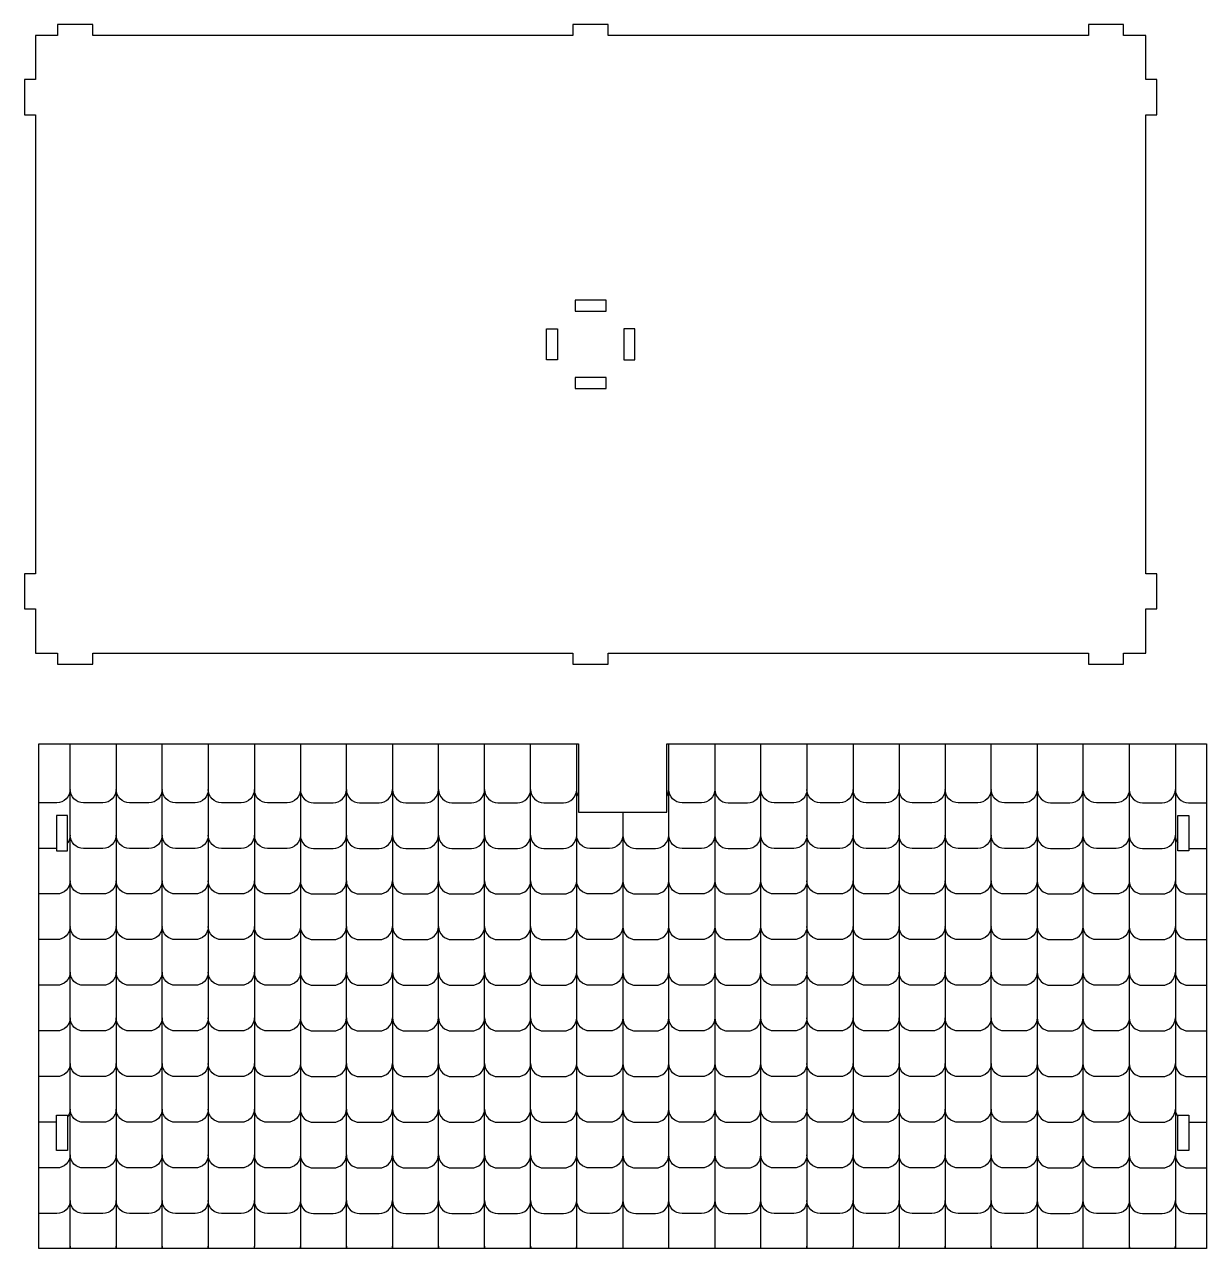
# Model space of a CAD drawing. Extents: x 7134 to 8183, y 164 to 939.
# Drawn here: x 7148.5 to 7470, y 167.3 to 500.3 of the extents above; entities that cross this region are included whole.
import ezdxf

# ---------------------------------------------------------------- set-up
doc = ezdxf.new("R2010")
doc.units = 0
doc.header["$MEASUREMENT"] = 0
doc.layers.add('LAYER1', color=18, linetype='CONTINUOUS')

msp = doc.modelspace()

# ---------------------------------------------------------------- linework, layer by layer
at = {"layer": 'LAYER1'}
for points in [[(7307.3, 329.32), (7437.86, 329.32), (7437.86, 326.32), (7447.46, 326.32), (7447.46, 329.32), (7453.46, 329.32), (7453.46, 341.32), (7456.46, 341.32), (7456.46, 350.92), (7453.46, 350.92), (7453.46, 475.72), (7456.46, 475.72), (7456.46, 485.32), (7453.46, 485.32), (7453.46, 497.32), (7447.46, 497.32), (7447.46, 500.32), (7437.86, 500.32), (7437.86, 497.32), (7307.3, 497.32), (7307.3, 500.32), (7297.7, 500.32), (7297.7, 497.32), (7167.14, 497.32), (7167.14, 500.32), (7157.54, 500.32), (7157.54, 497.32), (7151.54, 497.32), (7151.54, 485.32), (7148.54, 485.32), (7148.54, 475.72), (7151.54, 475.72), (7151.54, 350.92), (7148.54, 350.92), (7148.54, 341.32), (7151.54, 341.32), (7151.54, 329.32), (7157.54, 329.32), (7157.54, 326.32), (7167.14, 326.32), (7167.14, 329.32), (7297.7, 329.32), (7297.7, 326.32), (7307.3, 326.32)], [(7298.3, 422.32), (7306.7, 422.32), (7306.7, 425.32), (7298.3, 425.32)], [(7290.5, 409.12), (7290.5, 417.52), (7293.5, 417.52), (7293.5, 409.12)], [(7314.5, 409.12), (7314.5, 417.52), (7311.5, 417.52), (7311.5, 409.12)], [(7298.3, 401.32), (7306.7, 401.32), (7306.7, 404.32), (7298.3, 404.32)], [(7152.48, 304.64), (7299.24, 304.64), (7299.24, 286.05), (7323.24, 286.05), (7323.24, 304.64), (7470, 304.64), (7470, 167.33), (7152.48, 167.33)], [(7157.28, 285.15), (7157.28, 275.55), (7160.28, 275.55), (7160.28, 285.15)], [(7462.2, 275.55), (7462.2, 285.15), (7465.2, 285.15), (7465.2, 275.55)], [(7157.28, 194.02), (7157.28, 203.62), (7160.28, 203.62), (7160.28, 194.02)], [(7462.2, 194.02), (7462.2, 203.62), (7465.2, 203.62), (7465.2, 194.02)]]:
    msp.add_lwpolyline(points, close=True, dxfattribs=at)
for points in [[(7161.02, 167.33, -0.047899), (7160.95, 168.02), (7160.95, 304.64)], [(7173.48, 304.64), (7173.48, 168.02, -0.047899), (7173.41, 167.33)], [(7186.07, 167.33, -0.047899), (7186, 168.02), (7186, 304.64)], [(7198.52, 304.64), (7198.52, 168.02, -0.047899), (7198.46, 167.33)], [(7211.05, 304.64), (7211.05, 168.02, -0.047899), (7210.98, 167.33)], [(7223.57, 304.64), (7223.57, 168.02, -0.047899), (7223.5, 167.33)], [(7236.03, 167.33, 0.047899), (7236.09, 168.02), (7236.09, 304.64)], [(7248.62, 304.64), (7248.62, 168.02, 0.047899), (7248.68, 167.33)], [(7261.08, 167.33, 0.047899), (7261.14, 168.02), (7261.14, 304.64)], [(7273.6, 167.33, 0.047899), (7273.67, 168.02), (7273.67, 304.64)], [(7286.12, 167.33, 0.047899), (7286.19, 168.02), (7286.19, 304.64)], [(7298.78, 167.33, -0.047899), (7298.71, 168.02), (7298.71, 304.64)], [(7323.69, 167.33, 0.047899), (7323.76, 168.02), (7323.76, 304.64)], [(7336.28, 304.64), (7336.28, 168.02, 0.047899), (7336.35, 167.33)], [(7348.74, 167.33, 0.047899), (7348.81, 168.02), (7348.81, 304.64)], [(7361.33, 304.64), (7361.33, 168.02, -0.047899), (7361.27, 167.33)], [(7373.86, 304.64), (7373.86, 168.02, -0.047899), (7373.79, 167.33)], [(7386.38, 304.64), (7386.38, 168.02, -0.047899), (7386.31, 167.33)], [(7398.9, 304.64), (7398.9, 168.02, -0.047899), (7398.84, 167.33)], [(7411.49, 167.33, -0.047899), (7411.43, 168.02), (7411.43, 304.64)], [(7423.95, 304.64), (7423.95, 168.02, -0.047899), (7423.89, 167.33)], [(7436.41, 167.33, 0.047899), (7436.47, 168.02), (7436.47, 304.64)], [(7449, 304.64), (7449, 168.02, 0.047899), (7449.06, 167.33)], [(7461.52, 304.64), (7461.52, 168.02, 0.047899), (7461.59, 167.33)], [(7160.95, 292.22, -0.414214), (7157.35, 288.62), (7152.48, 288.62)], [(7173.48, 292.22, -0.414214), (7169.88, 288.62), (7164.55, 288.62, -0.414214), (7160.95, 292.22)], [(7186, 292.22, -0.414214), (7182.4, 288.62), (7177.08, 288.62, -0.414214), (7173.48, 292.22)], [(7198.52, 292.22, -0.414214), (7194.92, 288.62), (7189.6, 288.62, -0.414214), (7186, 292.22)], [(7211.05, 292.22, -0.414214), (7207.45, 288.62), (7202.12, 288.62, -0.414214), (7198.52, 292.22)], [(7223.57, 292.22, -0.414214), (7219.97, 288.62), (7214.65, 288.62, -0.414214), (7211.05, 292.22)], [(7223.57, 292.22, 0.414214), (7227.17, 288.62), (7232.49, 288.62, 0.414214), (7236.09, 292.22)], [(7236.09, 292.22, 0.414214), (7239.69, 288.62), (7245.02, 288.62, 0.414214), (7248.62, 292.22)], [(7248.62, 292.22, 0.414214), (7252.22, 288.62), (7257.54, 288.62, 0.414214), (7261.14, 292.22)], [(7261.14, 292.22, 0.414214), (7264.74, 288.62), (7270.07, 288.62, 0.414214), (7273.67, 292.22)], [(7273.67, 292.22, 0.414214), (7277.27, 288.62), (7282.59, 288.62, 0.414214), (7286.19, 292.22)], [(7286.19, 292.22, 0.414214), (7289.79, 288.62), (7295.11, 288.62, 0.414214), (7298.71, 292.22)], [(7299.24, 290.35, -0.137402), (7298.71, 292.22)], [(7323.24, 290.35, 0.137402), (7323.76, 292.22)], [(7336.28, 292.22, -0.414214), (7332.68, 288.62), (7327.36, 288.62, -0.414214), (7323.76, 292.22)], [(7336.28, 292.22, 0.414214), (7339.88, 288.62), (7345.21, 288.62, 0.414214), (7348.81, 292.22)], [(7361.33, 292.22, -0.414214), (7357.73, 288.62), (7352.41, 288.62, -0.414214), (7348.81, 292.22)], [(7373.86, 292.22, -0.414214), (7370.26, 288.62), (7364.93, 288.62, -0.414214), (7361.33, 292.22)], [(7386.38, 292.22, -0.414214), (7382.78, 288.62), (7377.46, 288.62, -0.414214), (7373.86, 292.22)], [(7398.9, 292.22, -0.414214), (7395.3, 288.62), (7389.98, 288.62, -0.414214), (7386.38, 292.22)], [(7411.43, 292.22, -0.414214), (7407.83, 288.62), (7402.5, 288.62, -0.414214), (7398.9, 292.22)], [(7423.95, 292.22, -0.414214), (7420.35, 288.62), (7415.03, 288.62, -0.414214), (7411.43, 292.22)], [(7423.95, 292.22, 0.414214), (7427.55, 288.62), (7432.87, 288.62, 0.414214), (7436.47, 292.22)], [(7449, 292.22, -0.414214), (7445.4, 288.62), (7440.07, 288.62, -0.414214), (7436.47, 292.22)], [(7449, 292.22, 0.414214), (7452.6, 288.62), (7457.92, 288.62, 0.414214), (7461.52, 292.22)], [(7461.52, 292.22, 0.414214), (7465.12, 288.62), (7470, 288.62)], [(7311.24, 286.05), (7311.24, 168.02, 0.047899), (7311.3, 167.33)], [(7160.95, 279.8, -0.156846), (7160.28, 277.7)], [(7173.48, 279.8, -0.414214), (7169.88, 276.2), (7164.55, 276.2, -0.414214), (7160.95, 279.8)], [(7186, 279.8, -0.414214), (7182.4, 276.2), (7177.08, 276.2, -0.414214), (7173.48, 279.8)], [(7198.52, 279.8, -0.414214), (7194.92, 276.2), (7189.6, 276.2, -0.414214), (7186, 279.8)], [(7211.05, 279.8, -0.414214), (7207.45, 276.2), (7202.12, 276.2, -0.414214), (7198.52, 279.8)], [(7223.57, 279.8, -0.414214), (7219.97, 276.2), (7214.65, 276.2, -0.414214), (7211.05, 279.8)], [(7223.57, 279.8, 0.414214), (7227.17, 276.2), (7232.49, 276.2, 0.414214), (7236.09, 279.8)], [(7236.09, 279.8, 0.414214), (7239.69, 276.2), (7245.02, 276.2, 0.414214), (7248.62, 279.8)], [(7248.62, 279.8, 0.414214), (7252.22, 276.2), (7257.54, 276.2, 0.414214), (7261.14, 279.8)], [(7261.14, 279.8, 0.414214), (7264.74, 276.2), (7270.07, 276.2, 0.414214), (7273.67, 279.8)], [(7273.67, 279.8, 0.414214), (7277.27, 276.2), (7282.59, 276.2, 0.414214), (7286.19, 279.8)], [(7286.19, 279.8, 0.414214), (7289.79, 276.2), (7295.11, 276.2, 0.414214), (7298.71, 279.8)], [(7311.24, 279.8, -0.414214), (7307.64, 276.2), (7302.31, 276.2, -0.414214), (7298.71, 279.8)], [(7311.24, 279.8, 0.414214), (7314.84, 276.2), (7320.16, 276.2, 0.414214), (7323.76, 279.8)], [(7336.28, 279.8, -0.414214), (7332.68, 276.2), (7327.36, 276.2, -0.414214), (7323.76, 279.8)], [(7336.28, 279.8, 0.414214), (7339.88, 276.2), (7345.21, 276.2, 0.414214), (7348.81, 279.8)], [(7361.33, 279.8, -0.414214), (7357.73, 276.2), (7352.41, 276.2, -0.414214), (7348.81, 279.8)], [(7373.86, 279.8, -0.414214), (7370.26, 276.2), (7364.93, 276.2, -0.414214), (7361.33, 279.8)], [(7386.38, 279.8, -0.414214), (7382.78, 276.2), (7377.46, 276.2, -0.414214), (7373.86, 279.8)], [(7398.9, 279.8, -0.414214), (7395.3, 276.2), (7389.98, 276.2, -0.414214), (7386.38, 279.8)], [(7411.43, 279.8, -0.414214), (7407.83, 276.2), (7402.5, 276.2, -0.414214), (7398.9, 279.8)], [(7423.95, 279.8, -0.414214), (7420.35, 276.2), (7415.03, 276.2, -0.414214), (7411.43, 279.8)], [(7423.95, 279.8, 0.414214), (7427.55, 276.2), (7432.87, 276.2, 0.414214), (7436.47, 279.8)], [(7449, 279.8, -0.414214), (7445.4, 276.2), (7440.07, 276.2, -0.414214), (7436.47, 279.8)], [(7449, 279.8, 0.414214), (7452.6, 276.2), (7457.92, 276.2, 0.414214), (7461.52, 279.8)], [(7461.52, 279.8, 0.156846), (7462.2, 277.7)], [(7160.95, 267.38, -0.414214), (7157.35, 263.78), (7152.48, 263.78)], [(7173.48, 267.38, -0.414214), (7169.88, 263.78), (7164.55, 263.78, -0.414214), (7160.95, 267.38)], [(7186, 267.38, -0.414214), (7182.4, 263.78), (7177.08, 263.78, -0.414214), (7173.48, 267.38)], [(7198.52, 267.38, -0.414214), (7194.92, 263.78), (7189.6, 263.78, -0.414214), (7186, 267.38)], [(7211.05, 267.38, -0.414214), (7207.45, 263.78), (7202.12, 263.78, -0.414214), (7198.52, 267.38)], [(7223.57, 267.38, -0.414214), (7219.97, 263.78), (7214.65, 263.78, -0.414214), (7211.05, 267.38)], [(7223.57, 267.38, 0.414214), (7227.17, 263.78), (7232.49, 263.78, 0.414214), (7236.09, 267.38)], [(7236.09, 267.38, 0.414214), (7239.69, 263.78), (7245.02, 263.78, 0.414214), (7248.62, 267.38)], [(7248.62, 267.38, 0.414214), (7252.22, 263.78), (7257.54, 263.78, 0.414214), (7261.14, 267.38)], [(7261.14, 267.38, 0.414214), (7264.74, 263.78), (7270.07, 263.78, 0.414214), (7273.67, 267.38)], [(7273.67, 267.38, 0.414214), (7277.27, 263.78), (7282.59, 263.78, 0.414214), (7286.19, 267.38)], [(7286.19, 267.38, 0.414214), (7289.79, 263.78), (7295.11, 263.78, 0.414214), (7298.71, 267.38)], [(7311.24, 267.38, -0.414214), (7307.64, 263.78), (7302.31, 263.78, -0.414214), (7298.71, 267.38)], [(7311.24, 267.38, 0.414214), (7314.84, 263.78), (7320.16, 263.78, 0.414214), (7323.76, 267.38)], [(7336.28, 267.38, -0.414214), (7332.68, 263.78), (7327.36, 263.78, -0.414214), (7323.76, 267.38)], [(7336.28, 267.38, 0.414214), (7339.88, 263.78), (7345.21, 263.78, 0.414214), (7348.81, 267.38)], [(7361.33, 267.38, -0.414214), (7357.73, 263.78), (7352.41, 263.78, -0.414214), (7348.81, 267.38)], [(7373.86, 267.38, -0.414214), (7370.26, 263.78), (7364.93, 263.78, -0.414214), (7361.33, 267.38)], [(7386.38, 267.38, -0.414214), (7382.78, 263.78), (7377.46, 263.78, -0.414214), (7373.86, 267.38)], [(7398.9, 267.38, -0.414214), (7395.3, 263.78), (7389.98, 263.78, -0.414214), (7386.38, 267.38)], [(7411.43, 267.38, -0.414214), (7407.83, 263.78), (7402.5, 263.78, -0.414214), (7398.9, 267.38)], [(7423.95, 267.38, -0.414214), (7420.35, 263.78), (7415.03, 263.78, -0.414214), (7411.43, 267.38)], [(7423.95, 267.38, 0.414214), (7427.55, 263.78), (7432.87, 263.78, 0.414214), (7436.47, 267.38)], [(7449, 267.38, -0.414214), (7445.4, 263.78), (7440.07, 263.78, -0.414214), (7436.47, 267.38)], [(7449, 267.38, 0.414214), (7452.6, 263.78), (7457.92, 263.78, 0.414214), (7461.52, 267.38)], [(7461.52, 267.38, 0.414214), (7465.12, 263.78), (7470, 263.78)], [(7160.95, 254.96, -0.414214), (7157.35, 251.36), (7152.48, 251.36)], [(7173.48, 254.96, -0.414214), (7169.88, 251.36), (7164.55, 251.36, -0.414214), (7160.95, 254.96)], [(7186, 254.96, -0.414214), (7182.4, 251.36), (7177.08, 251.36, -0.414214), (7173.48, 254.96)], [(7198.52, 254.96, -0.414214), (7194.92, 251.36), (7189.6, 251.36, -0.414214), (7186, 254.96)], [(7211.05, 254.96, -0.414214), (7207.45, 251.36), (7202.12, 251.36, -0.414214), (7198.52, 254.96)], [(7223.57, 254.96, -0.414214), (7219.97, 251.36), (7214.65, 251.36, -0.414214), (7211.05, 254.96)], [(7223.57, 254.96, 0.414214), (7227.17, 251.36), (7232.49, 251.36, 0.414214), (7236.09, 254.96)], [(7236.09, 254.96, 0.414214), (7239.69, 251.36), (7245.02, 251.36, 0.414214), (7248.62, 254.96)], [(7248.62, 254.96, 0.414214), (7252.22, 251.36), (7257.54, 251.36, 0.414214), (7261.14, 254.96)], [(7261.14, 254.96, 0.414214), (7264.74, 251.36), (7270.07, 251.36, 0.414214), (7273.67, 254.96)], [(7273.67, 254.96, 0.414214), (7277.27, 251.36), (7282.59, 251.36, 0.414214), (7286.19, 254.96)], [(7286.19, 254.96, 0.414214), (7289.79, 251.36), (7295.11, 251.36, 0.414214), (7298.71, 254.96)], [(7311.24, 254.96, -0.414214), (7307.64, 251.36), (7302.31, 251.36, -0.414214), (7298.71, 254.96)], [(7311.24, 254.96, 0.414214), (7314.84, 251.36), (7320.16, 251.36, 0.414214), (7323.76, 254.96)], [(7336.28, 254.96, -0.414214), (7332.68, 251.36), (7327.36, 251.36, -0.414214), (7323.76, 254.96)], [(7336.28, 254.96, 0.414214), (7339.88, 251.36), (7345.21, 251.36, 0.414214), (7348.81, 254.96)], [(7361.33, 254.96, -0.414214), (7357.73, 251.36), (7352.41, 251.36, -0.414214), (7348.81, 254.96)], [(7373.86, 254.96, -0.414214), (7370.26, 251.36), (7364.93, 251.36, -0.414214), (7361.33, 254.96)], [(7386.38, 254.96, -0.414214), (7382.78, 251.36), (7377.46, 251.36, -0.414214), (7373.86, 254.96)], [(7398.9, 254.96, -0.414214), (7395.3, 251.36), (7389.98, 251.36, -0.414214), (7386.38, 254.96)], [(7411.43, 254.96, -0.414214), (7407.83, 251.36), (7402.5, 251.36, -0.414214), (7398.9, 254.96)], [(7423.95, 254.96, -0.414214), (7420.35, 251.36), (7415.03, 251.36, -0.414214), (7411.43, 254.96)], [(7423.95, 254.96, 0.414214), (7427.55, 251.36), (7432.87, 251.36, 0.414214), (7436.47, 254.96)], [(7449, 254.96, -0.414214), (7445.4, 251.36), (7440.07, 251.36, -0.414214), (7436.47, 254.96)], [(7449, 254.96, 0.414214), (7452.6, 251.36), (7457.92, 251.36, 0.414214), (7461.52, 254.96)], [(7461.52, 254.96, 0.414214), (7465.12, 251.36), (7470, 251.36)], [(7160.95, 242.54, -0.414214), (7157.35, 238.94), (7152.48, 238.94)], [(7173.48, 242.54, -0.414214), (7169.88, 238.94), (7164.55, 238.94, -0.414214), (7160.95, 242.54)], [(7186, 242.54, -0.414214), (7182.4, 238.94), (7177.08, 238.94, -0.414214), (7173.48, 242.54)], [(7198.52, 242.54, -0.414214), (7194.92, 238.94), (7189.6, 238.94, -0.414214), (7186, 242.54)], [(7211.05, 242.54, -0.414214), (7207.45, 238.94), (7202.12, 238.94, -0.414214), (7198.52, 242.54)], [(7223.57, 242.54, -0.414214), (7219.97, 238.94), (7214.65, 238.94, -0.414214), (7211.05, 242.54)], [(7223.57, 242.54, 0.414214), (7227.17, 238.94), (7232.49, 238.94, 0.414214), (7236.09, 242.54)], [(7236.09, 242.54, 0.414214), (7239.69, 238.94), (7245.02, 238.94, 0.414214), (7248.62, 242.54)], [(7248.62, 242.54, 0.414214), (7252.22, 238.94), (7257.54, 238.94, 0.414214), (7261.14, 242.54)], [(7261.14, 242.54, 0.414214), (7264.74, 238.94), (7270.07, 238.94, 0.414214), (7273.67, 242.54)], [(7273.67, 242.54, 0.414214), (7277.27, 238.94), (7282.59, 238.94, 0.414214), (7286.19, 242.54)], [(7286.19, 242.54, 0.414214), (7289.79, 238.94), (7295.11, 238.94, 0.414214), (7298.71, 242.54)], [(7311.24, 242.54, -0.414214), (7307.64, 238.94), (7302.31, 238.94, -0.414214), (7298.71, 242.54)], [(7311.24, 242.54, 0.414214), (7314.84, 238.94), (7320.16, 238.94, 0.414214), (7323.76, 242.54)], [(7336.28, 242.54, -0.414214), (7332.68, 238.94), (7327.36, 238.94, -0.414214), (7323.76, 242.54)], [(7336.28, 242.54, 0.414214), (7339.88, 238.94), (7345.21, 238.94, 0.414214), (7348.81, 242.54)], [(7361.33, 242.54, -0.414214), (7357.73, 238.94), (7352.41, 238.94, -0.414214), (7348.81, 242.54)], [(7373.86, 242.54, -0.414214), (7370.26, 238.94), (7364.93, 238.94, -0.414214), (7361.33, 242.54)], [(7386.38, 242.54, -0.414214), (7382.78, 238.94), (7377.46, 238.94, -0.414214), (7373.86, 242.54)], [(7398.9, 242.54, -0.414214), (7395.3, 238.94), (7389.98, 238.94, -0.414214), (7386.38, 242.54)], [(7411.43, 242.54, -0.414214), (7407.83, 238.94), (7402.5, 238.94, -0.414214), (7398.9, 242.54)], [(7423.95, 242.54, -0.414214), (7420.35, 238.94), (7415.03, 238.94, -0.414214), (7411.43, 242.54)], [(7423.95, 242.54, 0.414214), (7427.55, 238.94), (7432.87, 238.94, 0.414214), (7436.47, 242.54)], [(7449, 242.54, -0.414214), (7445.4, 238.94), (7440.07, 238.94, -0.414214), (7436.47, 242.54)], [(7449, 242.54, 0.414214), (7452.6, 238.94), (7457.92, 238.94, 0.414214), (7461.52, 242.54)], [(7461.52, 242.54, 0.414214), (7465.12, 238.94), (7470, 238.94)], [(7160.95, 230.12, -0.414214), (7157.35, 226.52), (7152.48, 226.52)], [(7173.48, 230.12, -0.414214), (7169.88, 226.52), (7164.55, 226.52, -0.414214), (7160.95, 230.12)], [(7186, 230.12, -0.414214), (7182.4, 226.52), (7177.08, 226.52, -0.414214), (7173.48, 230.12)], [(7198.52, 230.12, -0.414214), (7194.92, 226.52), (7189.6, 226.52, -0.414214), (7186, 230.12)], [(7211.05, 230.12, -0.414214), (7207.45, 226.52), (7202.12, 226.52, -0.414214), (7198.52, 230.12)], [(7223.57, 230.12, -0.414214), (7219.97, 226.52), (7214.65, 226.52, -0.414214), (7211.05, 230.12)], [(7223.57, 230.12, 0.414214), (7227.17, 226.52), (7232.49, 226.52, 0.414214), (7236.09, 230.12)], [(7236.09, 230.12, 0.414214), (7239.69, 226.52), (7245.02, 226.52, 0.414214), (7248.62, 230.12)], [(7248.62, 230.12, 0.414214), (7252.22, 226.52), (7257.54, 226.52, 0.414214), (7261.14, 230.12)], [(7261.14, 230.12, 0.414214), (7264.74, 226.52), (7270.07, 226.52, 0.414214), (7273.67, 230.12)], [(7273.67, 230.12, 0.414214), (7277.27, 226.52), (7282.59, 226.52, 0.414214), (7286.19, 230.12)], [(7286.19, 230.12, 0.414214), (7289.79, 226.52), (7295.11, 226.52, 0.414214), (7298.71, 230.12)], [(7311.24, 230.12, -0.414214), (7307.64, 226.52), (7302.31, 226.52, -0.414214), (7298.71, 230.12)], [(7311.24, 230.12, 0.414214), (7314.84, 226.52), (7320.16, 226.52, 0.414214), (7323.76, 230.12)], [(7336.28, 230.12, -0.414214), (7332.68, 226.52), (7327.36, 226.52, -0.414214), (7323.76, 230.12)], [(7336.28, 230.12, 0.414214), (7339.88, 226.52), (7345.21, 226.52, 0.414214), (7348.81, 230.12)], [(7361.33, 230.12, -0.414214), (7357.73, 226.52), (7352.41, 226.52, -0.414214), (7348.81, 230.12)], [(7373.86, 230.12, -0.414214), (7370.26, 226.52), (7364.93, 226.52, -0.414214), (7361.33, 230.12)], [(7386.38, 230.12, -0.414214), (7382.78, 226.52), (7377.46, 226.52, -0.414214), (7373.86, 230.12)], [(7398.9, 230.12, -0.414214), (7395.3, 226.52), (7389.98, 226.52, -0.414214), (7386.38, 230.12)], [(7411.43, 230.12, -0.414214), (7407.83, 226.52), (7402.5, 226.52, -0.414214), (7398.9, 230.12)], [(7423.95, 230.12, -0.414214), (7420.35, 226.52), (7415.03, 226.52, -0.414214), (7411.43, 230.12)], [(7423.95, 230.12, 0.414214), (7427.55, 226.52), (7432.87, 226.52, 0.414214), (7436.47, 230.12)], [(7449, 230.12, -0.414214), (7445.4, 226.52), (7440.07, 226.52, -0.414214), (7436.47, 230.12)], [(7449, 230.12, 0.414214), (7452.6, 226.52), (7457.92, 226.52, 0.414214), (7461.52, 230.12)], [(7461.52, 230.12, 0.414214), (7465.12, 226.52), (7470, 226.52)], [(7160.95, 217.7, -0.414214), (7157.35, 214.1), (7152.48, 214.1)], [(7173.48, 217.7, -0.414214), (7169.88, 214.1), (7164.55, 214.1, -0.414214), (7160.95, 217.7)], [(7186, 217.7, -0.414214), (7182.4, 214.1), (7177.08, 214.1, -0.414214), (7173.48, 217.7)], [(7198.52, 217.7, -0.414214), (7194.92, 214.1), (7189.6, 214.1, -0.414214), (7186, 217.7)], [(7211.05, 217.7, -0.414214), (7207.45, 214.1), (7202.12, 214.1, -0.414214), (7198.52, 217.7)], [(7223.57, 217.7, -0.414214), (7219.97, 214.1), (7214.65, 214.1, -0.414214), (7211.05, 217.7)], [(7223.57, 217.7, 0.414214), (7227.17, 214.1), (7232.49, 214.1, 0.414214), (7236.09, 217.7)], [(7236.09, 217.7, 0.414214), (7239.69, 214.1), (7245.02, 214.1, 0.414214), (7248.62, 217.7)], [(7248.62, 217.7, 0.414214), (7252.22, 214.1), (7257.54, 214.1, 0.414214), (7261.14, 217.7)], [(7261.14, 217.7, 0.414214), (7264.74, 214.1), (7270.07, 214.1, 0.414214), (7273.67, 217.7)], [(7273.67, 217.7, 0.414214), (7277.27, 214.1), (7282.59, 214.1, 0.414214), (7286.19, 217.7)], [(7286.19, 217.7, 0.414214), (7289.79, 214.1), (7295.11, 214.1, 0.414214), (7298.71, 217.7)], [(7311.24, 217.7, -0.414214), (7307.64, 214.1), (7302.31, 214.1, -0.414214), (7298.71, 217.7)], [(7311.24, 217.7, 0.414214), (7314.84, 214.1), (7320.16, 214.1, 0.414214), (7323.76, 217.7)], [(7336.28, 217.7, -0.414214), (7332.68, 214.1), (7327.36, 214.1, -0.414214), (7323.76, 217.7)], [(7336.28, 217.7, 0.414214), (7339.88, 214.1), (7345.21, 214.1, 0.414214), (7348.81, 217.7)], [(7361.33, 217.7, -0.414214), (7357.73, 214.1), (7352.41, 214.1, -0.414214), (7348.81, 217.7)], [(7373.86, 217.7, -0.414214), (7370.26, 214.1), (7364.93, 214.1, -0.414214), (7361.33, 217.7)], [(7386.38, 217.7, -0.414214), (7382.78, 214.1), (7377.46, 214.1, -0.414214), (7373.86, 217.7)], [(7398.9, 217.7, -0.414214), (7395.3, 214.1), (7389.98, 214.1, -0.414214), (7386.38, 217.7)], [(7411.43, 217.7, -0.414214), (7407.83, 214.1), (7402.5, 214.1, -0.414214), (7398.9, 217.7)], [(7423.95, 217.7, -0.414214), (7420.35, 214.1), (7415.03, 214.1, -0.414214), (7411.43, 217.7)], [(7423.95, 217.7, 0.414214), (7427.55, 214.1), (7432.87, 214.1, 0.414214), (7436.47, 217.7)], [(7449, 217.7, -0.414214), (7445.4, 214.1), (7440.07, 214.1, -0.414214), (7436.47, 217.7)], [(7449, 217.7, 0.414214), (7452.6, 214.1), (7457.92, 214.1, 0.414214), (7461.52, 217.7)], [(7461.52, 217.7, 0.414214), (7465.12, 214.1), (7470, 214.1)], [(7160.95, 205.28, -0.156846), (7160.28, 203.18)], [(7173.48, 205.28, -0.414214), (7169.88, 201.68), (7164.55, 201.68, -0.414214), (7160.95, 205.28)], [(7186, 205.28, -0.414214), (7182.4, 201.68), (7177.08, 201.68, -0.414214), (7173.48, 205.28)], [(7198.52, 205.28, -0.414214), (7194.92, 201.68), (7189.6, 201.68, -0.414214), (7186, 205.28)], [(7211.05, 205.28, -0.414214), (7207.45, 201.68), (7202.12, 201.68, -0.414214), (7198.52, 205.28)], [(7223.57, 205.28, -0.414214), (7219.97, 201.68), (7214.65, 201.68, -0.414214), (7211.05, 205.28)], [(7223.57, 205.28, 0.414214), (7227.17, 201.68), (7232.49, 201.68, 0.414214), (7236.09, 205.28)], [(7236.09, 205.28, 0.414214), (7239.69, 201.68), (7245.02, 201.68, 0.414214), (7248.62, 205.28)], [(7248.62, 205.28, 0.414214), (7252.22, 201.68), (7257.54, 201.68, 0.414214), (7261.14, 205.28)], [(7261.14, 205.28, 0.414214), (7264.74, 201.68), (7270.07, 201.68, 0.414214), (7273.67, 205.28)], [(7273.67, 205.28, 0.414214), (7277.27, 201.68), (7282.59, 201.68, 0.414214), (7286.19, 205.28)], [(7286.19, 205.28, 0.414214), (7289.79, 201.68), (7295.11, 201.68, 0.414214), (7298.71, 205.28)], [(7311.24, 205.28, -0.414214), (7307.64, 201.68), (7302.31, 201.68, -0.414214), (7298.71, 205.28)], [(7311.24, 205.28, 0.414214), (7314.84, 201.68), (7320.16, 201.68, 0.414214), (7323.76, 205.28)], [(7336.28, 205.28, -0.414214), (7332.68, 201.68), (7327.36, 201.68, -0.414214), (7323.76, 205.28)], [(7336.28, 205.28, 0.414214), (7339.88, 201.68), (7345.21, 201.68, 0.414214), (7348.81, 205.28)], [(7361.33, 205.28, -0.414214), (7357.73, 201.68), (7352.41, 201.68, -0.414214), (7348.81, 205.28)], [(7373.86, 205.28, -0.414214), (7370.26, 201.68), (7364.93, 201.68, -0.414214), (7361.33, 205.28)], [(7386.38, 205.28, -0.414214), (7382.78, 201.68), (7377.46, 201.68, -0.414214), (7373.86, 205.28)], [(7398.9, 205.28, -0.414214), (7395.3, 201.68), (7389.98, 201.68, -0.414214), (7386.38, 205.28)], [(7411.43, 205.28, -0.414214), (7407.83, 201.68), (7402.5, 201.68, -0.414214), (7398.9, 205.28)], [(7423.95, 205.28, -0.414214), (7420.35, 201.68), (7415.03, 201.68, -0.414214), (7411.43, 205.28)], [(7423.95, 205.28, 0.414214), (7427.55, 201.68), (7432.87, 201.68, 0.414214), (7436.47, 205.28)], [(7449, 205.28, -0.414214), (7445.4, 201.68), (7440.07, 201.68, -0.414214), (7436.47, 205.28)], [(7449, 205.28, 0.414214), (7452.6, 201.68), (7457.92, 201.68, 0.414214), (7461.52, 205.28)], [(7461.52, 205.28, 0.156846), (7462.2, 203.18)], [(7160.95, 192.86, -0.414214), (7157.35, 189.26), (7152.48, 189.26)], [(7173.48, 192.86, -0.414214), (7169.88, 189.26), (7164.55, 189.26, -0.414214), (7160.95, 192.86)], [(7186, 192.86, -0.414214), (7182.4, 189.26), (7177.08, 189.26, -0.414214), (7173.48, 192.86)], [(7198.52, 192.86, -0.414214), (7194.92, 189.26), (7189.6, 189.26, -0.414214), (7186, 192.86)], [(7211.05, 192.86, -0.414214), (7207.45, 189.26), (7202.12, 189.26, -0.414214), (7198.52, 192.86)], [(7223.57, 192.86, -0.414214), (7219.97, 189.26), (7214.65, 189.26, -0.414214), (7211.05, 192.86)], [(7223.57, 192.86, 0.414214), (7227.17, 189.26), (7232.49, 189.26, 0.414214), (7236.09, 192.86)], [(7236.09, 192.86, 0.414214), (7239.69, 189.26), (7245.02, 189.26, 0.414214), (7248.62, 192.86)], [(7248.62, 192.86, 0.414214), (7252.22, 189.26), (7257.54, 189.26, 0.414214), (7261.14, 192.86)], [(7261.14, 192.86, 0.414214), (7264.74, 189.26), (7270.07, 189.26, 0.414214), (7273.67, 192.86)], [(7273.67, 192.86, 0.414214), (7277.27, 189.26), (7282.59, 189.26, 0.414214), (7286.19, 192.86)], [(7286.19, 192.86, 0.414214), (7289.79, 189.26), (7295.11, 189.26, 0.414214), (7298.71, 192.86)], [(7311.24, 192.86, -0.414214), (7307.64, 189.26), (7302.31, 189.26, -0.414214), (7298.71, 192.86)], [(7311.24, 192.86, 0.414214), (7314.84, 189.26), (7320.16, 189.26, 0.414214), (7323.76, 192.86)], [(7336.28, 192.86, -0.414214), (7332.68, 189.26), (7327.36, 189.26, -0.414214), (7323.76, 192.86)], [(7336.28, 192.86, 0.414214), (7339.88, 189.26), (7345.21, 189.26, 0.414214), (7348.81, 192.86)], [(7361.33, 192.86, -0.414214), (7357.73, 189.26), (7352.41, 189.26, -0.414214), (7348.81, 192.86)], [(7373.86, 192.86, -0.414214), (7370.26, 189.26), (7364.93, 189.26, -0.414214), (7361.33, 192.86)], [(7386.38, 192.86, -0.414214), (7382.78, 189.26), (7377.46, 189.26, -0.414214), (7373.86, 192.86)], [(7398.9, 192.86, -0.414214), (7395.3, 189.26), (7389.98, 189.26, -0.414214), (7386.38, 192.86)], [(7411.43, 192.86, -0.414214), (7407.83, 189.26), (7402.5, 189.26, -0.414214), (7398.9, 192.86)], [(7423.95, 192.86, -0.414214), (7420.35, 189.26), (7415.03, 189.26, -0.414214), (7411.43, 192.86)], [(7423.95, 192.86, 0.414214), (7427.55, 189.26), (7432.87, 189.26, 0.414214), (7436.47, 192.86)], [(7449, 192.86, -0.414214), (7445.4, 189.26), (7440.07, 189.26, -0.414214), (7436.47, 192.86)], [(7449, 192.86, 0.414214), (7452.6, 189.26), (7457.92, 189.26, 0.414214), (7461.52, 192.86)], [(7461.52, 192.86, 0.414214), (7465.12, 189.26), (7470, 189.26)], [(7160.95, 180.44, -0.414214), (7157.35, 176.84), (7152.48, 176.84)], [(7173.48, 180.44, -0.414214), (7169.88, 176.84), (7164.55, 176.84, -0.414214), (7160.95, 180.44)], [(7186, 180.44, -0.414214), (7182.4, 176.84), (7177.08, 176.84, -0.414214), (7173.48, 180.44)], [(7198.52, 180.44, -0.414214), (7194.92, 176.84), (7189.6, 176.84, -0.414214), (7186, 180.44)], [(7211.05, 180.44, -0.414214), (7207.45, 176.84), (7202.12, 176.84, -0.414214), (7198.52, 180.44)], [(7223.57, 180.44, -0.414214), (7219.97, 176.84), (7214.65, 176.84, -0.414214), (7211.05, 180.44)], [(7223.57, 180.44, 0.414214), (7227.17, 176.84), (7232.49, 176.84, 0.414214), (7236.09, 180.44)], [(7236.09, 180.44, 0.414214), (7239.69, 176.84), (7245.02, 176.84, 0.414214), (7248.62, 180.44)], [(7248.62, 180.44, 0.414214), (7252.22, 176.84), (7257.54, 176.84, 0.414214), (7261.14, 180.44)], [(7261.14, 180.44, 0.414214), (7264.74, 176.84), (7270.07, 176.84, 0.414214), (7273.67, 180.44)], [(7273.67, 180.44, 0.414214), (7277.27, 176.84), (7282.59, 176.84, 0.414214), (7286.19, 180.44)], [(7286.19, 180.44, 0.414214), (7289.79, 176.84), (7295.11, 176.84, 0.414214), (7298.71, 180.44)], [(7311.24, 180.44, -0.414214), (7307.64, 176.84), (7302.31, 176.84, -0.414214), (7298.71, 180.44)], [(7311.24, 180.44, 0.414214), (7314.84, 176.84), (7320.16, 176.84, 0.414214), (7323.76, 180.44)], [(7336.28, 180.44, -0.414214), (7332.68, 176.84), (7327.36, 176.84, -0.414214), (7323.76, 180.44)], [(7336.28, 180.44, 0.414214), (7339.88, 176.84), (7345.21, 176.84, 0.414214), (7348.81, 180.44)], [(7361.33, 180.44, -0.414214), (7357.73, 176.84), (7352.41, 176.84, -0.414214), (7348.81, 180.44)], [(7373.86, 180.44, -0.414214), (7370.26, 176.84), (7364.93, 176.84, -0.414214), (7361.33, 180.44)], [(7386.38, 180.44, -0.414214), (7382.78, 176.84), (7377.46, 176.84, -0.414214), (7373.86, 180.44)], [(7398.9, 180.44, -0.414214), (7395.3, 176.84), (7389.98, 176.84, -0.414214), (7386.38, 180.44)], [(7411.43, 180.44, -0.414214), (7407.83, 176.84), (7402.5, 176.84, -0.414214), (7398.9, 180.44)], [(7423.95, 180.44, -0.414214), (7420.35, 176.84), (7415.03, 176.84, -0.414214), (7411.43, 180.44)], [(7423.95, 180.44, 0.414214), (7427.55, 176.84), (7432.87, 176.84, 0.414214), (7436.47, 180.44)], [(7449, 180.44, -0.414214), (7445.4, 176.84), (7440.07, 176.84, -0.414214), (7436.47, 180.44)], [(7449, 180.44, 0.414214), (7452.6, 176.84), (7457.92, 176.84, 0.414214), (7461.52, 180.44)], [(7461.52, 180.44, 0.414214), (7465.12, 176.84), (7470, 176.84)], [(7160.95, 168.02, -0.047899), (7160.89, 167.33)], [(7173.54, 167.33, -0.047899), (7173.48, 168.02)], [(7186, 168.02, -0.047899), (7185.93, 167.33)], [(7198.59, 167.33, -0.047899), (7198.52, 168.02)], [(7211.11, 167.33, -0.047899), (7211.05, 168.02)], [(7223.57, 168.02, 0.047899), (7223.64, 167.33)], [(7236.09, 168.02, 0.047899), (7236.16, 167.33)], [(7248.55, 167.33, 0.047899), (7248.62, 168.02)], [(7261.14, 168.02, 0.047899), (7261.21, 167.33)], [(7273.67, 168.02, 0.047899), (7273.73, 167.33)], [(7286.19, 168.02, 0.047899), (7286.26, 167.33)], [(7298.65, 167.33, 0.047899), (7298.71, 168.02)], [(7311.24, 168.02, -0.047899), (7311.17, 167.33)], [(7323.83, 167.33, -0.047899), (7323.76, 168.02)], [(7336.28, 168.02, -0.047899), (7336.22, 167.33)], [(7348.87, 167.33, -0.047899), (7348.81, 168.02)], [(7361.4, 167.33, -0.047899), (7361.33, 168.02)], [(7373.92, 167.33, -0.047899), (7373.86, 168.02)], [(7386.45, 167.33, -0.047899), (7386.38, 168.02)], [(7398.97, 167.33, -0.047899), (7398.9, 168.02)], [(7411.43, 168.02, -0.047899), (7411.36, 167.33)], [(7423.95, 168.02, 0.047899), (7424.02, 167.33)], [(7436.54, 167.33, -0.047899), (7436.47, 168.02)], [(7449, 168.02, -0.047899), (7448.93, 167.33)], [(7461.46, 167.33, 0.047899), (7461.52, 168.02)]]:
    msp.add_lwpolyline(points, format="xyb", dxfattribs=at)
for points in [[(7157.28, 276.2), (7152.48, 276.2)], [(7465.2, 276.2), (7470, 276.2)], [(7157.28, 201.68), (7152.48, 201.68)], [(7465.2, 201.68), (7470, 201.68)]]:
    msp.add_lwpolyline(points, dxfattribs=at)

doc.saveas('drawing.dxf')
